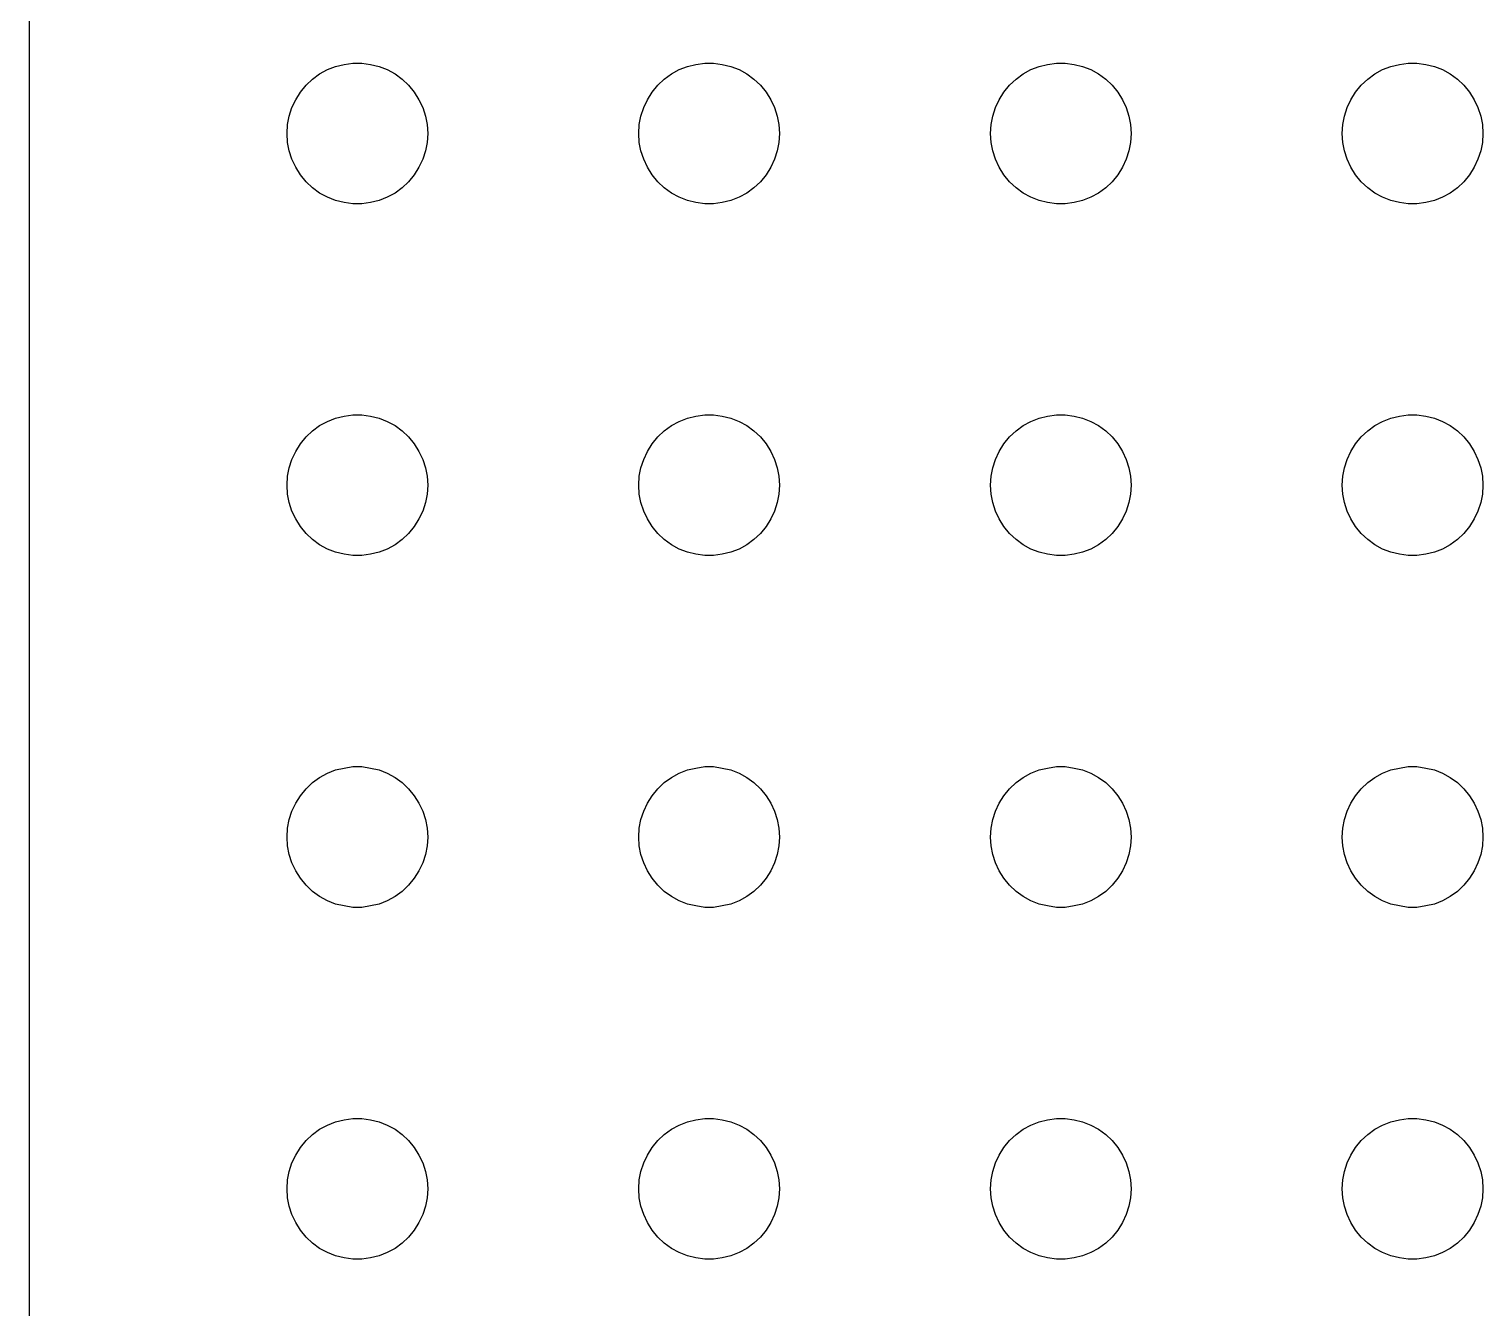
# Model space of a CAD drawing. Header units: metres. Extents: x -134 to 134, y 518 to 1078.
# Drawn here: x -134.5 to -103.5, y 1023.46 to 1050.73 of the extents above; entities that cross this region are included whole.
import ezdxf

# ---------------------------------------------------------------- set-up
doc = ezdxf.new("R2010")
doc.units = ezdxf.units.M

msp = doc.modelspace()

# ---------------------------------------------------------------- linework, layer by layer
for p, q in [((-134.5, 1073), (-134.5, 979)), ((-127.964, 1049.93), (-127.781, 1049.97)), ((-127.781, 1049.97), (-127.594, 1050)), ((-127.594, 1050), (-127.406, 1050)), ((-127.406, 1050), (-127.219, 1049.97)), ((-127.219, 1049.97), (-127.036, 1049.93)), ((-120.464, 1049.93), (-120.281, 1049.97)), ((-120.281, 1049.97), (-120.094, 1050)), ((-120.094, 1050), (-119.906, 1050)), ((-119.906, 1050), (-119.719, 1049.97)), ((-119.719, 1049.97), (-119.536, 1049.93)), ((-112.964, 1049.93), (-112.781, 1049.97)), ((-112.781, 1049.97), (-112.594, 1050)), ((-112.594, 1050), (-112.406, 1050)), ((-112.406, 1050), (-112.219, 1049.97)), ((-112.219, 1049.97), (-112.036, 1049.93)), ((-105.464, 1049.93), (-105.281, 1049.97)), ((-105.281, 1049.97), (-105.094, 1050)), ((-105.094, 1050), (-104.906, 1050)), ((-104.906, 1050), (-104.719, 1049.97)), ((-104.719, 1049.97), (-104.536, 1049.93)), ((-128.593, 1049.53), (-128.456, 1049.66)), ((-128.456, 1049.66), (-128.304, 1049.77)), ((-128.304, 1049.77), (-128.139, 1049.86)), ((-128.139, 1049.86), (-127.964, 1049.93)), ((-127.036, 1049.93), (-126.861, 1049.86)), ((-126.861, 1049.86), (-126.696, 1049.77)), ((-126.696, 1049.77), (-126.544, 1049.66)), ((-126.544, 1049.66), (-126.407, 1049.53)), ((-121.093, 1049.53), (-120.956, 1049.66)), ((-120.956, 1049.66), (-120.804, 1049.77)), ((-120.804, 1049.77), (-120.639, 1049.86)), ((-120.639, 1049.86), (-120.464, 1049.93)), ((-119.536, 1049.93), (-119.361, 1049.86)), ((-119.361, 1049.86), (-119.196, 1049.77)), ((-119.196, 1049.77), (-119.044, 1049.66)), ((-119.044, 1049.66), (-118.907, 1049.53)), ((-113.593, 1049.53), (-113.456, 1049.66)), ((-113.456, 1049.66), (-113.304, 1049.77)), ((-113.304, 1049.77), (-113.139, 1049.86)), ((-113.139, 1049.86), (-112.964, 1049.93)), ((-112.036, 1049.93), (-111.861, 1049.86)), ((-111.861, 1049.86), (-111.696, 1049.77)), ((-111.696, 1049.77), (-111.544, 1049.66)), ((-111.544, 1049.66), (-111.407, 1049.53)), ((-106.093, 1049.53), (-105.956, 1049.66)), ((-105.956, 1049.66), (-105.804, 1049.77)), ((-105.804, 1049.77), (-105.639, 1049.86)), ((-105.639, 1049.86), (-105.464, 1049.93)), ((-104.536, 1049.93), (-104.361, 1049.86)), ((-104.361, 1049.86), (-104.196, 1049.77)), ((-104.196, 1049.77), (-104.044, 1049.66)), ((-104.044, 1049.66), (-103.907, 1049.53)), ((-128.814, 1049.22), (-128.714, 1049.38)), ((-128.714, 1049.38), (-128.593, 1049.53)), ((-126.407, 1049.53), (-126.286, 1049.38)), ((-126.286, 1049.38), (-126.186, 1049.22)), ((-121.314, 1049.22), (-121.214, 1049.38)), ((-121.214, 1049.38), (-121.093, 1049.53)), ((-118.907, 1049.53), (-118.786, 1049.38)), ((-118.786, 1049.38), (-118.686, 1049.22)), ((-113.814, 1049.22), (-113.714, 1049.38)), ((-113.714, 1049.38), (-113.593, 1049.53)), ((-111.407, 1049.53), (-111.286, 1049.38)), ((-111.286, 1049.38), (-111.186, 1049.22)), ((-106.314, 1049.22), (-106.214, 1049.38)), ((-106.214, 1049.38), (-106.093, 1049.53)), ((-103.907, 1049.53), (-103.786, 1049.38)), ((-103.786, 1049.38), (-103.686, 1049.22)), ((-128.953, 1048.87), (-128.895, 1049.05)), ((-128.895, 1049.05), (-128.814, 1049.22)), ((-126.186, 1049.22), (-126.105, 1049.05)), ((-126.105, 1049.05), (-126.047, 1048.87)), ((-121.453, 1048.87), (-121.395, 1049.05)), ((-121.395, 1049.05), (-121.314, 1049.22)), ((-118.686, 1049.22), (-118.605, 1049.05)), ((-118.605, 1049.05), (-118.547, 1048.87)), ((-113.953, 1048.87), (-113.895, 1049.05)), ((-113.895, 1049.05), (-113.814, 1049.22)), ((-111.186, 1049.22), (-111.105, 1049.05)), ((-111.105, 1049.05), (-111.047, 1048.87)), ((-106.453, 1048.87), (-106.395, 1049.05)), ((-106.395, 1049.05), (-106.314, 1049.22)), ((-103.686, 1049.22), (-103.605, 1049.05)), ((-103.605, 1049.05), (-103.547, 1048.87)), ((-128.988, 1048.69), (-128.953, 1048.87)), ((-126.047, 1048.87), (-126.012, 1048.69)), ((-121.488, 1048.69), (-121.453, 1048.87)), ((-118.547, 1048.87), (-118.512, 1048.69)), ((-113.988, 1048.69), (-113.953, 1048.87)), ((-111.047, 1048.87), (-111.012, 1048.69)), ((-106.488, 1048.69), (-106.453, 1048.87)), ((-103.547, 1048.87), (-103.512, 1048.69)), ((-129, 1048.5), (-128.988, 1048.69)), ((-128.988, 1048.31), (-129, 1048.5)), ((-126.012, 1048.69), (-126, 1048.5)), ((-126, 1048.5), (-126.012, 1048.31)), ((-121.5, 1048.5), (-121.488, 1048.69)), ((-121.488, 1048.31), (-121.5, 1048.5)), ((-118.512, 1048.69), (-118.5, 1048.5)), ((-118.5, 1048.5), (-118.512, 1048.31)), ((-114, 1048.5), (-113.988, 1048.69)), ((-113.988, 1048.31), (-114, 1048.5)), ((-111.012, 1048.69), (-111, 1048.5)), ((-111, 1048.5), (-111.012, 1048.31)), ((-106.5, 1048.5), (-106.488, 1048.69)), ((-106.488, 1048.31), (-106.5, 1048.5)), ((-103.512, 1048.69), (-103.5, 1048.5)), ((-103.5, 1048.5), (-103.512, 1048.31)), ((-128.953, 1048.13), (-128.988, 1048.31)), ((-128.895, 1047.95), (-128.953, 1048.13)), ((-126.047, 1048.13), (-126.105, 1047.95)), ((-126.012, 1048.31), (-126.047, 1048.13)), ((-121.453, 1048.13), (-121.488, 1048.31)), ((-121.395, 1047.95), (-121.453, 1048.13)), ((-118.547, 1048.13), (-118.605, 1047.95)), ((-118.512, 1048.31), (-118.547, 1048.13)), ((-113.953, 1048.13), (-113.988, 1048.31)), ((-113.895, 1047.95), (-113.953, 1048.13)), ((-111.047, 1048.13), (-111.105, 1047.95)), ((-111.012, 1048.31), (-111.047, 1048.13)), ((-106.453, 1048.13), (-106.488, 1048.31)), ((-106.395, 1047.95), (-106.453, 1048.13)), ((-103.547, 1048.13), (-103.605, 1047.95)), ((-103.512, 1048.31), (-103.547, 1048.13)), ((-128.814, 1047.78), (-128.895, 1047.95)), ((-126.105, 1047.95), (-126.186, 1047.78)), ((-121.314, 1047.78), (-121.395, 1047.95)), ((-118.605, 1047.95), (-118.686, 1047.78)), ((-113.814, 1047.78), (-113.895, 1047.95)), ((-111.105, 1047.95), (-111.186, 1047.78)), ((-106.314, 1047.78), (-106.395, 1047.95)), ((-103.605, 1047.95), (-103.686, 1047.78)), ((-128.714, 1047.62), (-128.814, 1047.78)), ((-128.593, 1047.47), (-128.714, 1047.62)), ((-126.286, 1047.62), (-126.407, 1047.47)), ((-126.186, 1047.78), (-126.286, 1047.62)), ((-121.214, 1047.62), (-121.314, 1047.78)), ((-121.093, 1047.47), (-121.214, 1047.62)), ((-118.786, 1047.62), (-118.907, 1047.47)), ((-118.686, 1047.78), (-118.786, 1047.62)), ((-113.714, 1047.62), (-113.814, 1047.78)), ((-113.593, 1047.47), (-113.714, 1047.62)), ((-111.286, 1047.62), (-111.407, 1047.47)), ((-111.186, 1047.78), (-111.286, 1047.62)), ((-106.214, 1047.62), (-106.314, 1047.78)), ((-106.093, 1047.47), (-106.214, 1047.62)), ((-103.786, 1047.62), (-103.907, 1047.47)), ((-103.686, 1047.78), (-103.786, 1047.62)), ((-128.456, 1047.34), (-128.593, 1047.47)), ((-128.304, 1047.23), (-128.456, 1047.34)), ((-128.139, 1047.14), (-128.304, 1047.23)), ((-126.696, 1047.23), (-126.861, 1047.14)), ((-126.544, 1047.34), (-126.696, 1047.23)), ((-126.407, 1047.47), (-126.544, 1047.34)), ((-120.956, 1047.34), (-121.093, 1047.47)), ((-120.804, 1047.23), (-120.956, 1047.34)), ((-120.639, 1047.14), (-120.804, 1047.23)), ((-119.196, 1047.23), (-119.361, 1047.14)), ((-119.044, 1047.34), (-119.196, 1047.23)), ((-118.907, 1047.47), (-119.044, 1047.34)), ((-113.456, 1047.34), (-113.593, 1047.47)), ((-113.304, 1047.23), (-113.456, 1047.34)), ((-113.139, 1047.14), (-113.304, 1047.23)), ((-111.696, 1047.23), (-111.861, 1047.14)), ((-111.544, 1047.34), (-111.696, 1047.23)), ((-111.407, 1047.47), (-111.544, 1047.34)), ((-105.956, 1047.34), (-106.093, 1047.47)), ((-105.804, 1047.23), (-105.956, 1047.34)), ((-105.639, 1047.14), (-105.804, 1047.23)), ((-104.196, 1047.23), (-104.361, 1047.14)), ((-104.044, 1047.34), (-104.196, 1047.23)), ((-103.907, 1047.47), (-104.044, 1047.34)), ((-127.964, 1047.07), (-128.139, 1047.14)), ((-127.781, 1047.03), (-127.964, 1047.07)), ((-127.594, 1047), (-127.781, 1047.03)), ((-127.406, 1047), (-127.594, 1047)), ((-127.219, 1047.03), (-127.406, 1047)), ((-127.036, 1047.07), (-127.219, 1047.03)), ((-126.861, 1047.14), (-127.036, 1047.07)), ((-120.464, 1047.07), (-120.639, 1047.14)), ((-120.281, 1047.03), (-120.464, 1047.07)), ((-120.094, 1047), (-120.281, 1047.03)), ((-119.906, 1047), (-120.094, 1047)), ((-119.719, 1047.03), (-119.906, 1047)), ((-119.536, 1047.07), (-119.719, 1047.03)), ((-119.361, 1047.14), (-119.536, 1047.07)), ((-112.964, 1047.07), (-113.139, 1047.14)), ((-112.781, 1047.03), (-112.964, 1047.07)), ((-112.594, 1047), (-112.781, 1047.03)), ((-112.406, 1047), (-112.594, 1047)), ((-112.219, 1047.03), (-112.406, 1047)), ((-112.036, 1047.07), (-112.219, 1047.03)), ((-111.861, 1047.14), (-112.036, 1047.07)), ((-105.464, 1047.07), (-105.639, 1047.14)), ((-105.281, 1047.03), (-105.464, 1047.07)), ((-105.094, 1047), (-105.281, 1047.03)), ((-104.906, 1047), (-105.094, 1047)), ((-104.719, 1047.03), (-104.906, 1047)), ((-104.536, 1047.07), (-104.719, 1047.03)), ((-104.361, 1047.14), (-104.536, 1047.07)), ((-128.456, 1042.16), (-128.304, 1042.27)), ((-128.304, 1042.27), (-128.139, 1042.36)), ((-128.139, 1042.36), (-127.964, 1042.43)), ((-127.964, 1042.43), (-127.781, 1042.47)), ((-127.781, 1042.47), (-127.594, 1042.5)), ((-127.594, 1042.5), (-127.406, 1042.5)), ((-127.406, 1042.5), (-127.219, 1042.47)), ((-127.219, 1042.47), (-127.036, 1042.43)), ((-127.036, 1042.43), (-126.861, 1042.36)), ((-126.861, 1042.36), (-126.696, 1042.27)), ((-126.696, 1042.27), (-126.544, 1042.16)), ((-120.956, 1042.16), (-120.804, 1042.27)), ((-120.804, 1042.27), (-120.639, 1042.36)), ((-120.639, 1042.36), (-120.464, 1042.43)), ((-120.464, 1042.43), (-120.281, 1042.47)), ((-120.281, 1042.47), (-120.094, 1042.5)), ((-120.094, 1042.5), (-119.906, 1042.5)), ((-119.906, 1042.5), (-119.719, 1042.47)), ((-119.719, 1042.47), (-119.536, 1042.43)), ((-119.536, 1042.43), (-119.361, 1042.36)), ((-119.361, 1042.36), (-119.196, 1042.27)), ((-119.196, 1042.27), (-119.044, 1042.16)), ((-113.456, 1042.16), (-113.304, 1042.27)), ((-113.304, 1042.27), (-113.139, 1042.36)), ((-113.139, 1042.36), (-112.964, 1042.43)), ((-112.964, 1042.43), (-112.781, 1042.47)), ((-112.781, 1042.47), (-112.594, 1042.5)), ((-112.594, 1042.5), (-112.406, 1042.5)), ((-112.406, 1042.5), (-112.219, 1042.47)), ((-112.219, 1042.47), (-112.036, 1042.43)), ((-112.036, 1042.43), (-111.861, 1042.36)), ((-111.861, 1042.36), (-111.696, 1042.27)), ((-111.696, 1042.27), (-111.544, 1042.16)), ((-105.956, 1042.16), (-105.804, 1042.27)), ((-105.804, 1042.27), (-105.639, 1042.36)), ((-105.639, 1042.36), (-105.464, 1042.43)), ((-105.464, 1042.43), (-105.281, 1042.47)), ((-105.281, 1042.47), (-105.094, 1042.5)), ((-105.094, 1042.5), (-104.906, 1042.5)), ((-104.906, 1042.5), (-104.719, 1042.47)), ((-104.719, 1042.47), (-104.536, 1042.43)), ((-104.536, 1042.43), (-104.361, 1042.36)), ((-104.361, 1042.36), (-104.196, 1042.27)), ((-104.196, 1042.27), (-104.044, 1042.16)), ((-128.714, 1041.88), (-128.593, 1042.03)), ((-128.593, 1042.03), (-128.456, 1042.16)), ((-126.544, 1042.16), (-126.407, 1042.03)), ((-126.407, 1042.03), (-126.286, 1041.88)), ((-121.214, 1041.88), (-121.093, 1042.03)), ((-121.093, 1042.03), (-120.956, 1042.16)), ((-119.044, 1042.16), (-118.907, 1042.03)), ((-118.907, 1042.03), (-118.786, 1041.88)), ((-113.714, 1041.88), (-113.593, 1042.03)), ((-113.593, 1042.03), (-113.456, 1042.16)), ((-111.544, 1042.16), (-111.407, 1042.03)), ((-111.407, 1042.03), (-111.286, 1041.88)), ((-106.214, 1041.88), (-106.093, 1042.03)), ((-106.093, 1042.03), (-105.956, 1042.16)), ((-104.044, 1042.16), (-103.907, 1042.03)), ((-103.907, 1042.03), (-103.786, 1041.88)), ((-128.895, 1041.55), (-128.814, 1041.72)), ((-128.814, 1041.72), (-128.714, 1041.88)), ((-126.286, 1041.88), (-126.186, 1041.72)), ((-126.186, 1041.72), (-126.105, 1041.55)), ((-121.395, 1041.55), (-121.314, 1041.72)), ((-121.314, 1041.72), (-121.214, 1041.88)), ((-118.786, 1041.88), (-118.686, 1041.72)), ((-118.686, 1041.72), (-118.605, 1041.55)), ((-113.895, 1041.55), (-113.814, 1041.72)), ((-113.814, 1041.72), (-113.714, 1041.88)), ((-111.286, 1041.88), (-111.186, 1041.72)), ((-111.186, 1041.72), (-111.105, 1041.55)), ((-106.395, 1041.55), (-106.314, 1041.72)), ((-106.314, 1041.72), (-106.214, 1041.88)), ((-103.786, 1041.88), (-103.686, 1041.72)), ((-103.686, 1041.72), (-103.605, 1041.55)), ((-128.988, 1041.19), (-128.953, 1041.37)), ((-128.953, 1041.37), (-128.895, 1041.55)), ((-126.105, 1041.55), (-126.047, 1041.37)), ((-126.047, 1041.37), (-126.012, 1041.19)), ((-121.488, 1041.19), (-121.453, 1041.37)), ((-121.453, 1041.37), (-121.395, 1041.55)), ((-118.605, 1041.55), (-118.547, 1041.37)), ((-118.547, 1041.37), (-118.512, 1041.19)), ((-113.988, 1041.19), (-113.953, 1041.37)), ((-113.953, 1041.37), (-113.895, 1041.55)), ((-111.105, 1041.55), (-111.047, 1041.37)), ((-111.047, 1041.37), (-111.012, 1041.19)), ((-106.488, 1041.19), (-106.453, 1041.37)), ((-106.453, 1041.37), (-106.395, 1041.55)), ((-103.605, 1041.55), (-103.547, 1041.37)), ((-103.547, 1041.37), (-103.512, 1041.19)), ((-129, 1041), (-128.988, 1041.19)), ((-128.988, 1040.81), (-129, 1041)), ((-126.012, 1041.19), (-126, 1041)), ((-126, 1041), (-126.012, 1040.81)), ((-121.5, 1041), (-121.488, 1041.19)), ((-121.488, 1040.81), (-121.5, 1041)), ((-118.512, 1041.19), (-118.5, 1041)), ((-118.5, 1041), (-118.512, 1040.81)), ((-114, 1041), (-113.988, 1041.19)), ((-113.988, 1040.81), (-114, 1041)), ((-111.012, 1041.19), (-111, 1041)), ((-111, 1041), (-111.012, 1040.81)), ((-106.5, 1041), (-106.488, 1041.19)), ((-106.488, 1040.81), (-106.5, 1041)), ((-103.512, 1041.19), (-103.5, 1041)), ((-103.5, 1041), (-103.512, 1040.81)), ((-128.953, 1040.63), (-128.988, 1040.81)), ((-126.012, 1040.81), (-126.047, 1040.63)), ((-121.453, 1040.63), (-121.488, 1040.81)), ((-118.512, 1040.81), (-118.547, 1040.63)), ((-113.953, 1040.63), (-113.988, 1040.81)), ((-111.012, 1040.81), (-111.047, 1040.63)), ((-106.453, 1040.63), (-106.488, 1040.81)), ((-103.512, 1040.81), (-103.547, 1040.63)), ((-128.895, 1040.45), (-128.953, 1040.63)), ((-128.814, 1040.28), (-128.895, 1040.45)), ((-126.105, 1040.45), (-126.186, 1040.28)), ((-126.047, 1040.63), (-126.105, 1040.45)), ((-121.395, 1040.45), (-121.453, 1040.63)), ((-121.314, 1040.28), (-121.395, 1040.45)), ((-118.605, 1040.45), (-118.686, 1040.28)), ((-118.547, 1040.63), (-118.605, 1040.45)), ((-113.895, 1040.45), (-113.953, 1040.63)), ((-113.814, 1040.28), (-113.895, 1040.45)), ((-111.105, 1040.45), (-111.186, 1040.28)), ((-111.047, 1040.63), (-111.105, 1040.45)), ((-106.395, 1040.45), (-106.453, 1040.63)), ((-106.314, 1040.28), (-106.395, 1040.45)), ((-103.605, 1040.45), (-103.686, 1040.28)), ((-103.547, 1040.63), (-103.605, 1040.45)), ((-128.714, 1040.12), (-128.814, 1040.28)), ((-128.593, 1039.97), (-128.714, 1040.12)), ((-126.286, 1040.12), (-126.407, 1039.97)), ((-126.186, 1040.28), (-126.286, 1040.12)), ((-121.214, 1040.12), (-121.314, 1040.28)), ((-121.093, 1039.97), (-121.214, 1040.12)), ((-118.786, 1040.12), (-118.907, 1039.97)), ((-118.686, 1040.28), (-118.786, 1040.12)), ((-113.714, 1040.12), (-113.814, 1040.28)), ((-113.593, 1039.97), (-113.714, 1040.12)), ((-111.286, 1040.12), (-111.407, 1039.97)), ((-111.186, 1040.28), (-111.286, 1040.12)), ((-106.214, 1040.12), (-106.314, 1040.28)), ((-106.093, 1039.97), (-106.214, 1040.12)), ((-103.786, 1040.12), (-103.907, 1039.97)), ((-103.686, 1040.28), (-103.786, 1040.12)), ((-128.456, 1039.84), (-128.593, 1039.97)), ((-128.304, 1039.73), (-128.456, 1039.84)), ((-126.544, 1039.84), (-126.696, 1039.73)), ((-126.407, 1039.97), (-126.544, 1039.84)), ((-120.956, 1039.84), (-121.093, 1039.97)), ((-120.804, 1039.73), (-120.956, 1039.84)), ((-119.044, 1039.84), (-119.196, 1039.73)), ((-118.907, 1039.97), (-119.044, 1039.84)), ((-113.456, 1039.84), (-113.593, 1039.97)), ((-113.304, 1039.73), (-113.456, 1039.84)), ((-111.544, 1039.84), (-111.696, 1039.73)), ((-111.407, 1039.97), (-111.544, 1039.84)), ((-105.956, 1039.84), (-106.093, 1039.97)), ((-105.804, 1039.73), (-105.956, 1039.84)), ((-104.044, 1039.84), (-104.196, 1039.73)), ((-103.907, 1039.97), (-104.044, 1039.84)), ((-128.139, 1039.64), (-128.304, 1039.73)), ((-127.964, 1039.57), (-128.139, 1039.64)), ((-127.781, 1039.53), (-127.964, 1039.57)), ((-127.594, 1039.5), (-127.781, 1039.53)), ((-127.406, 1039.5), (-127.594, 1039.5)), ((-127.219, 1039.53), (-127.406, 1039.5)), ((-127.036, 1039.57), (-127.219, 1039.53)), ((-126.861, 1039.64), (-127.036, 1039.57)), ((-126.696, 1039.73), (-126.861, 1039.64)), ((-120.639, 1039.64), (-120.804, 1039.73)), ((-120.464, 1039.57), (-120.639, 1039.64)), ((-120.281, 1039.53), (-120.464, 1039.57)), ((-120.094, 1039.5), (-120.281, 1039.53)), ((-119.906, 1039.5), (-120.094, 1039.5)), ((-119.719, 1039.53), (-119.906, 1039.5)), ((-119.536, 1039.57), (-119.719, 1039.53)), ((-119.361, 1039.64), (-119.536, 1039.57)), ((-119.196, 1039.73), (-119.361, 1039.64)), ((-113.139, 1039.64), (-113.304, 1039.73)), ((-112.964, 1039.57), (-113.139, 1039.64)), ((-112.781, 1039.53), (-112.964, 1039.57)), ((-112.594, 1039.5), (-112.781, 1039.53)), ((-112.406, 1039.5), (-112.594, 1039.5)), ((-112.219, 1039.53), (-112.406, 1039.5)), ((-112.036, 1039.57), (-112.219, 1039.53)), ((-111.861, 1039.64), (-112.036, 1039.57)), ((-111.696, 1039.73), (-111.861, 1039.64)), ((-105.639, 1039.64), (-105.804, 1039.73)), ((-105.464, 1039.57), (-105.639, 1039.64)), ((-105.281, 1039.53), (-105.464, 1039.57)), ((-105.094, 1039.5), (-105.281, 1039.53)), ((-104.906, 1039.5), (-105.094, 1039.5)), ((-104.719, 1039.53), (-104.906, 1039.5)), ((-104.536, 1039.57), (-104.719, 1039.53)), ((-104.361, 1039.64), (-104.536, 1039.57)), ((-104.196, 1039.73), (-104.361, 1039.64)), ((-128.304, 1034.77), (-128.139, 1034.86)), ((-128.139, 1034.86), (-127.964, 1034.93)), ((-127.964, 1034.93), (-127.781, 1034.97)), ((-127.781, 1034.97), (-127.594, 1035)), ((-127.594, 1035), (-127.406, 1035)), ((-127.406, 1035), (-127.219, 1034.97)), ((-127.219, 1034.97), (-127.036, 1034.93)), ((-127.036, 1034.93), (-126.861, 1034.86)), ((-126.861, 1034.86), (-126.696, 1034.77)), ((-120.804, 1034.77), (-120.639, 1034.86)), ((-120.639, 1034.86), (-120.464, 1034.93)), ((-120.464, 1034.93), (-120.281, 1034.97)), ((-120.281, 1034.97), (-120.094, 1035)), ((-120.094, 1035), (-119.906, 1035)), ((-119.906, 1035), (-119.719, 1034.97)), ((-119.719, 1034.97), (-119.536, 1034.93)), ((-119.536, 1034.93), (-119.361, 1034.86)), ((-119.361, 1034.86), (-119.196, 1034.77)), ((-113.304, 1034.77), (-113.139, 1034.86)), ((-113.139, 1034.86), (-112.964, 1034.93)), ((-112.964, 1034.93), (-112.781, 1034.97)), ((-112.781, 1034.97), (-112.594, 1035)), ((-112.594, 1035), (-112.406, 1035)), ((-112.406, 1035), (-112.219, 1034.97)), ((-112.219, 1034.97), (-112.036, 1034.93)), ((-112.036, 1034.93), (-111.861, 1034.86)), ((-111.861, 1034.86), (-111.696, 1034.77)), ((-105.804, 1034.77), (-105.639, 1034.86)), ((-105.639, 1034.86), (-105.464, 1034.93)), ((-105.464, 1034.93), (-105.281, 1034.97)), ((-105.281, 1034.97), (-105.094, 1035)), ((-105.094, 1035), (-104.906, 1035)), ((-104.906, 1035), (-104.719, 1034.97)), ((-104.719, 1034.97), (-104.536, 1034.93)), ((-104.536, 1034.93), (-104.361, 1034.86)), ((-104.361, 1034.86), (-104.196, 1034.77)), ((-128.714, 1034.38), (-128.593, 1034.53)), ((-128.593, 1034.53), (-128.456, 1034.66)), ((-128.456, 1034.66), (-128.304, 1034.77)), ((-126.696, 1034.77), (-126.544, 1034.66)), ((-126.544, 1034.66), (-126.407, 1034.53)), ((-126.407, 1034.53), (-126.286, 1034.38)), ((-121.214, 1034.38), (-121.093, 1034.53)), ((-121.093, 1034.53), (-120.956, 1034.66)), ((-120.956, 1034.66), (-120.804, 1034.77)), ((-119.196, 1034.77), (-119.044, 1034.66)), ((-119.044, 1034.66), (-118.907, 1034.53)), ((-118.907, 1034.53), (-118.786, 1034.38)), ((-113.714, 1034.38), (-113.593, 1034.53)), ((-113.593, 1034.53), (-113.456, 1034.66)), ((-113.456, 1034.66), (-113.304, 1034.77)), ((-111.696, 1034.77), (-111.544, 1034.66)), ((-111.544, 1034.66), (-111.407, 1034.53)), ((-111.407, 1034.53), (-111.286, 1034.38)), ((-106.214, 1034.38), (-106.093, 1034.53)), ((-106.093, 1034.53), (-105.956, 1034.66)), ((-105.956, 1034.66), (-105.804, 1034.77)), ((-104.196, 1034.77), (-104.044, 1034.66)), ((-104.044, 1034.66), (-103.907, 1034.53)), ((-103.907, 1034.53), (-103.786, 1034.38)), ((-128.895, 1034.05), (-128.814, 1034.22)), ((-128.814, 1034.22), (-128.714, 1034.38)), ((-126.286, 1034.38), (-126.186, 1034.22)), ((-126.186, 1034.22), (-126.105, 1034.05)), ((-121.395, 1034.05), (-121.314, 1034.22)), ((-121.314, 1034.22), (-121.214, 1034.38)), ((-118.786, 1034.38), (-118.686, 1034.22)), ((-118.686, 1034.22), (-118.605, 1034.05)), ((-113.895, 1034.05), (-113.814, 1034.22)), ((-113.814, 1034.22), (-113.714, 1034.38)), ((-111.286, 1034.38), (-111.186, 1034.22)), ((-111.186, 1034.22), (-111.105, 1034.05)), ((-106.395, 1034.05), (-106.314, 1034.22)), ((-106.314, 1034.22), (-106.214, 1034.38)), ((-103.786, 1034.38), (-103.686, 1034.22)), ((-103.686, 1034.22), (-103.605, 1034.05)), ((-128.988, 1033.69), (-128.953, 1033.87)), ((-128.953, 1033.87), (-128.895, 1034.05)), ((-126.105, 1034.05), (-126.047, 1033.87)), ((-126.047, 1033.87), (-126.012, 1033.69)), ((-121.488, 1033.69), (-121.453, 1033.87)), ((-121.453, 1033.87), (-121.395, 1034.05)), ((-118.605, 1034.05), (-118.547, 1033.87)), ((-118.547, 1033.87), (-118.512, 1033.69)), ((-113.988, 1033.69), (-113.953, 1033.87)), ((-113.953, 1033.87), (-113.895, 1034.05)), ((-111.105, 1034.05), (-111.047, 1033.87)), ((-111.047, 1033.87), (-111.012, 1033.69)), ((-106.488, 1033.69), (-106.453, 1033.87)), ((-106.453, 1033.87), (-106.395, 1034.05)), ((-103.605, 1034.05), (-103.547, 1033.87)), ((-103.547, 1033.87), (-103.512, 1033.69)), ((-129, 1033.5), (-128.988, 1033.69)), ((-126.012, 1033.69), (-126, 1033.5)), ((-121.5, 1033.5), (-121.488, 1033.69)), ((-118.512, 1033.69), (-118.5, 1033.5)), ((-114, 1033.5), (-113.988, 1033.69)), ((-111.012, 1033.69), (-111, 1033.5)), ((-106.5, 1033.5), (-106.488, 1033.69)), ((-103.512, 1033.69), (-103.5, 1033.5)), ((-128.988, 1033.31), (-129, 1033.5)), ((-128.953, 1033.13), (-128.988, 1033.31)), ((-126.012, 1033.31), (-126.047, 1033.13)), ((-126, 1033.5), (-126.012, 1033.31)), ((-121.488, 1033.31), (-121.5, 1033.5)), ((-121.453, 1033.13), (-121.488, 1033.31)), ((-118.512, 1033.31), (-118.547, 1033.13)), ((-118.5, 1033.5), (-118.512, 1033.31)), ((-113.988, 1033.31), (-114, 1033.5)), ((-113.953, 1033.13), (-113.988, 1033.31)), ((-111.012, 1033.31), (-111.047, 1033.13)), ((-111, 1033.5), (-111.012, 1033.31)), ((-106.488, 1033.31), (-106.5, 1033.5)), ((-106.453, 1033.13), (-106.488, 1033.31)), ((-103.512, 1033.31), (-103.547, 1033.13)), ((-103.5, 1033.5), (-103.512, 1033.31)), ((-128.895, 1032.95), (-128.953, 1033.13)), ((-128.814, 1032.78), (-128.895, 1032.95)), ((-126.105, 1032.95), (-126.186, 1032.78)), ((-126.047, 1033.13), (-126.105, 1032.95)), ((-121.395, 1032.95), (-121.453, 1033.13)), ((-121.314, 1032.78), (-121.395, 1032.95)), ((-118.605, 1032.95), (-118.686, 1032.78)), ((-118.547, 1033.13), (-118.605, 1032.95)), ((-113.895, 1032.95), (-113.953, 1033.13)), ((-113.814, 1032.78), (-113.895, 1032.95)), ((-111.105, 1032.95), (-111.186, 1032.78)), ((-111.047, 1033.13), (-111.105, 1032.95)), ((-106.395, 1032.95), (-106.453, 1033.13)), ((-106.314, 1032.78), (-106.395, 1032.95)), ((-103.605, 1032.95), (-103.686, 1032.78)), ((-103.547, 1033.13), (-103.605, 1032.95)), ((-128.714, 1032.62), (-128.814, 1032.78)), ((-128.593, 1032.47), (-128.714, 1032.62)), ((-126.286, 1032.62), (-126.407, 1032.47)), ((-126.186, 1032.78), (-126.286, 1032.62)), ((-121.214, 1032.62), (-121.314, 1032.78)), ((-121.093, 1032.47), (-121.214, 1032.62)), ((-118.786, 1032.62), (-118.907, 1032.47)), ((-118.686, 1032.78), (-118.786, 1032.62)), ((-113.714, 1032.62), (-113.814, 1032.78)), ((-113.593, 1032.47), (-113.714, 1032.62)), ((-111.286, 1032.62), (-111.407, 1032.47)), ((-111.186, 1032.78), (-111.286, 1032.62)), ((-106.214, 1032.62), (-106.314, 1032.78)), ((-106.093, 1032.47), (-106.214, 1032.62)), ((-103.786, 1032.62), (-103.907, 1032.47)), ((-103.686, 1032.78), (-103.786, 1032.62)), ((-128.456, 1032.34), (-128.593, 1032.47)), ((-128.304, 1032.23), (-128.456, 1032.34)), ((-126.544, 1032.34), (-126.696, 1032.23)), ((-126.407, 1032.47), (-126.544, 1032.34)), ((-120.956, 1032.34), (-121.093, 1032.47)), ((-120.804, 1032.23), (-120.956, 1032.34)), ((-119.044, 1032.34), (-119.196, 1032.23)), ((-118.907, 1032.47), (-119.044, 1032.34)), ((-113.456, 1032.34), (-113.593, 1032.47)), ((-113.304, 1032.23), (-113.456, 1032.34)), ((-111.544, 1032.34), (-111.696, 1032.23)), ((-111.407, 1032.47), (-111.544, 1032.34)), ((-105.956, 1032.34), (-106.093, 1032.47)), ((-105.804, 1032.23), (-105.956, 1032.34)), ((-104.044, 1032.34), (-104.196, 1032.23)), ((-103.907, 1032.47), (-104.044, 1032.34)), ((-128.139, 1032.14), (-128.304, 1032.23)), ((-127.964, 1032.07), (-128.139, 1032.14)), ((-127.781, 1032.03), (-127.964, 1032.07)), ((-127.594, 1032), (-127.781, 1032.03)), ((-127.406, 1032), (-127.594, 1032)), ((-127.219, 1032.03), (-127.406, 1032)), ((-127.036, 1032.07), (-127.219, 1032.03)), ((-126.861, 1032.14), (-127.036, 1032.07)), ((-126.696, 1032.23), (-126.861, 1032.14)), ((-120.639, 1032.14), (-120.804, 1032.23)), ((-120.464, 1032.07), (-120.639, 1032.14)), ((-120.281, 1032.03), (-120.464, 1032.07)), ((-120.094, 1032), (-120.281, 1032.03)), ((-119.906, 1032), (-120.094, 1032)), ((-119.719, 1032.03), (-119.906, 1032)), ((-119.536, 1032.07), (-119.719, 1032.03)), ((-119.361, 1032.14), (-119.536, 1032.07)), ((-119.196, 1032.23), (-119.361, 1032.14)), ((-113.139, 1032.14), (-113.304, 1032.23)), ((-112.964, 1032.07), (-113.139, 1032.14)), ((-112.781, 1032.03), (-112.964, 1032.07)), ((-112.594, 1032), (-112.781, 1032.03)), ((-112.406, 1032), (-112.594, 1032)), ((-112.219, 1032.03), (-112.406, 1032)), ((-112.036, 1032.07), (-112.219, 1032.03)), ((-111.861, 1032.14), (-112.036, 1032.07)), ((-111.696, 1032.23), (-111.861, 1032.14)), ((-105.639, 1032.14), (-105.804, 1032.23)), ((-105.464, 1032.07), (-105.639, 1032.14)), ((-105.281, 1032.03), (-105.464, 1032.07)), ((-105.094, 1032), (-105.281, 1032.03)), ((-104.906, 1032), (-105.094, 1032)), ((-104.719, 1032.03), (-104.906, 1032)), ((-104.536, 1032.07), (-104.719, 1032.03)), ((-104.361, 1032.14), (-104.536, 1032.07)), ((-104.196, 1032.23), (-104.361, 1032.14)), ((-128.304, 1027.27), (-128.139, 1027.36)), ((-128.139, 1027.36), (-127.964, 1027.43)), ((-127.964, 1027.43), (-127.781, 1027.47)), ((-127.781, 1027.47), (-127.594, 1027.5)), ((-127.594, 1027.5), (-127.406, 1027.5)), ((-127.406, 1027.5), (-127.219, 1027.47)), ((-127.219, 1027.47), (-127.036, 1027.43)), ((-127.036, 1027.43), (-126.861, 1027.36)), ((-126.861, 1027.36), (-126.696, 1027.27)), ((-120.804, 1027.27), (-120.639, 1027.36)), ((-120.639, 1027.36), (-120.464, 1027.43)), ((-120.464, 1027.43), (-120.281, 1027.47)), ((-120.281, 1027.47), (-120.094, 1027.5)), ((-120.094, 1027.5), (-119.906, 1027.5)), ((-119.906, 1027.5), (-119.719, 1027.47)), ((-119.719, 1027.47), (-119.536, 1027.43)), ((-119.536, 1027.43), (-119.361, 1027.36)), ((-119.361, 1027.36), (-119.196, 1027.27)), ((-113.304, 1027.27), (-113.139, 1027.36)), ((-113.139, 1027.36), (-112.964, 1027.43)), ((-112.964, 1027.43), (-112.781, 1027.47)), ((-112.781, 1027.47), (-112.594, 1027.5)), ((-112.594, 1027.5), (-112.406, 1027.5)), ((-112.406, 1027.5), (-112.219, 1027.47)), ((-112.219, 1027.47), (-112.036, 1027.43)), ((-112.036, 1027.43), (-111.861, 1027.36)), ((-111.861, 1027.36), (-111.696, 1027.27)), ((-105.804, 1027.27), (-105.639, 1027.36)), ((-105.639, 1027.36), (-105.464, 1027.43)), ((-105.464, 1027.43), (-105.281, 1027.47)), ((-105.281, 1027.47), (-105.094, 1027.5)), ((-105.094, 1027.5), (-104.906, 1027.5)), ((-104.906, 1027.5), (-104.719, 1027.47)), ((-104.719, 1027.47), (-104.536, 1027.43)), ((-104.536, 1027.43), (-104.361, 1027.36)), ((-104.361, 1027.36), (-104.196, 1027.27)), ((-128.714, 1026.88), (-128.593, 1027.03)), ((-128.593, 1027.03), (-128.456, 1027.16)), ((-128.456, 1027.16), (-128.304, 1027.27)), ((-126.696, 1027.27), (-126.544, 1027.16)), ((-126.544, 1027.16), (-126.407, 1027.03)), ((-126.407, 1027.03), (-126.286, 1026.88)), ((-121.214, 1026.88), (-121.093, 1027.03)), ((-121.093, 1027.03), (-120.956, 1027.16)), ((-120.956, 1027.16), (-120.804, 1027.27)), ((-119.196, 1027.27), (-119.044, 1027.16)), ((-119.044, 1027.16), (-118.907, 1027.03)), ((-118.907, 1027.03), (-118.786, 1026.88)), ((-113.714, 1026.88), (-113.593, 1027.03)), ((-113.593, 1027.03), (-113.456, 1027.16)), ((-113.456, 1027.16), (-113.304, 1027.27)), ((-111.696, 1027.27), (-111.544, 1027.16)), ((-111.544, 1027.16), (-111.407, 1027.03)), ((-111.407, 1027.03), (-111.286, 1026.88)), ((-106.214, 1026.88), (-106.093, 1027.03)), ((-106.093, 1027.03), (-105.956, 1027.16)), ((-105.956, 1027.16), (-105.804, 1027.27)), ((-104.196, 1027.27), (-104.044, 1027.16)), ((-104.044, 1027.16), (-103.907, 1027.03)), ((-103.907, 1027.03), (-103.786, 1026.88)), ((-128.895, 1026.55), (-128.814, 1026.72)), ((-128.814, 1026.72), (-128.714, 1026.88)), ((-126.286, 1026.88), (-126.186, 1026.72)), ((-126.186, 1026.72), (-126.105, 1026.55)), ((-121.395, 1026.55), (-121.314, 1026.72)), ((-121.314, 1026.72), (-121.214, 1026.88)), ((-118.786, 1026.88), (-118.686, 1026.72)), ((-118.686, 1026.72), (-118.605, 1026.55)), ((-113.895, 1026.55), (-113.814, 1026.72)), ((-113.814, 1026.72), (-113.714, 1026.88)), ((-111.286, 1026.88), (-111.186, 1026.72)), ((-111.186, 1026.72), (-111.105, 1026.55)), ((-106.395, 1026.55), (-106.314, 1026.72)), ((-106.314, 1026.72), (-106.214, 1026.88)), ((-103.786, 1026.88), (-103.686, 1026.72)), ((-103.686, 1026.72), (-103.605, 1026.55)), ((-128.953, 1026.37), (-128.895, 1026.55)), ((-126.105, 1026.55), (-126.047, 1026.37)), ((-121.453, 1026.37), (-121.395, 1026.55)), ((-118.605, 1026.55), (-118.547, 1026.37)), ((-113.953, 1026.37), (-113.895, 1026.55)), ((-111.105, 1026.55), (-111.047, 1026.37)), ((-106.453, 1026.37), (-106.395, 1026.55)), ((-103.605, 1026.55), (-103.547, 1026.37)), ((-129, 1026), (-128.988, 1026.19)), ((-128.988, 1026.19), (-128.953, 1026.37)), ((-126.047, 1026.37), (-126.012, 1026.19)), ((-126.012, 1026.19), (-126, 1026)), ((-121.5, 1026), (-121.488, 1026.19)), ((-121.488, 1026.19), (-121.453, 1026.37)), ((-118.547, 1026.37), (-118.512, 1026.19)), ((-118.512, 1026.19), (-118.5, 1026)), ((-114, 1026), (-113.988, 1026.19)), ((-113.988, 1026.19), (-113.953, 1026.37)), ((-111.047, 1026.37), (-111.012, 1026.19)), ((-111.012, 1026.19), (-111, 1026)), ((-106.5, 1026), (-106.488, 1026.19)), ((-106.488, 1026.19), (-106.453, 1026.37)), ((-103.547, 1026.37), (-103.512, 1026.19)), ((-103.512, 1026.19), (-103.5, 1026)), ((-128.988, 1025.81), (-129, 1026)), ((-128.953, 1025.63), (-128.988, 1025.81)), ((-126.012, 1025.81), (-126.047, 1025.63)), ((-126, 1026), (-126.012, 1025.81)), ((-121.488, 1025.81), (-121.5, 1026)), ((-121.453, 1025.63), (-121.488, 1025.81)), ((-118.512, 1025.81), (-118.547, 1025.63)), ((-118.5, 1026), (-118.512, 1025.81)), ((-113.988, 1025.81), (-114, 1026)), ((-113.953, 1025.63), (-113.988, 1025.81)), ((-111.012, 1025.81), (-111.047, 1025.63)), ((-111, 1026), (-111.012, 1025.81)), ((-106.488, 1025.81), (-106.5, 1026)), ((-106.453, 1025.63), (-106.488, 1025.81)), ((-103.512, 1025.81), (-103.547, 1025.63)), ((-103.5, 1026), (-103.512, 1025.81)), ((-128.895, 1025.45), (-128.953, 1025.63)), ((-126.047, 1025.63), (-126.105, 1025.45)), ((-121.395, 1025.45), (-121.453, 1025.63)), ((-118.547, 1025.63), (-118.605, 1025.45)), ((-113.895, 1025.45), (-113.953, 1025.63)), ((-111.047, 1025.63), (-111.105, 1025.45)), ((-106.395, 1025.45), (-106.453, 1025.63)), ((-103.547, 1025.63), (-103.605, 1025.45)), ((-128.814, 1025.28), (-128.895, 1025.45)), ((-128.714, 1025.12), (-128.814, 1025.28)), ((-126.186, 1025.28), (-126.286, 1025.12)), ((-126.105, 1025.45), (-126.186, 1025.28)), ((-121.314, 1025.28), (-121.395, 1025.45)), ((-121.214, 1025.12), (-121.314, 1025.28)), ((-118.686, 1025.28), (-118.786, 1025.12)), ((-118.605, 1025.45), (-118.686, 1025.28)), ((-113.814, 1025.28), (-113.895, 1025.45)), ((-113.714, 1025.12), (-113.814, 1025.28)), ((-111.186, 1025.28), (-111.286, 1025.12)), ((-111.105, 1025.45), (-111.186, 1025.28)), ((-106.314, 1025.28), (-106.395, 1025.45)), ((-106.214, 1025.12), (-106.314, 1025.28)), ((-103.686, 1025.28), (-103.786, 1025.12)), ((-103.605, 1025.45), (-103.686, 1025.28)), ((-128.593, 1024.97), (-128.714, 1025.12)), ((-128.456, 1024.84), (-128.593, 1024.97)), ((-126.407, 1024.97), (-126.544, 1024.84)), ((-126.286, 1025.12), (-126.407, 1024.97)), ((-121.093, 1024.97), (-121.214, 1025.12)), ((-120.956, 1024.84), (-121.093, 1024.97)), ((-118.907, 1024.97), (-119.044, 1024.84)), ((-118.786, 1025.12), (-118.907, 1024.97)), ((-113.593, 1024.97), (-113.714, 1025.12)), ((-113.456, 1024.84), (-113.593, 1024.97)), ((-111.407, 1024.97), (-111.544, 1024.84)), ((-111.286, 1025.12), (-111.407, 1024.97)), ((-106.093, 1024.97), (-106.214, 1025.12)), ((-105.956, 1024.84), (-106.093, 1024.97)), ((-103.907, 1024.97), (-104.044, 1024.84)), ((-103.786, 1025.12), (-103.907, 1024.97)), ((-128.304, 1024.73), (-128.456, 1024.84)), ((-128.139, 1024.64), (-128.304, 1024.73)), ((-127.964, 1024.57), (-128.139, 1024.64)), ((-127.781, 1024.53), (-127.964, 1024.57)), ((-127.036, 1024.57), (-127.219, 1024.53)), ((-126.861, 1024.64), (-127.036, 1024.57)), ((-126.696, 1024.73), (-126.861, 1024.64)), ((-126.544, 1024.84), (-126.696, 1024.73)), ((-120.804, 1024.73), (-120.956, 1024.84)), ((-120.639, 1024.64), (-120.804, 1024.73)), ((-120.464, 1024.57), (-120.639, 1024.64)), ((-120.281, 1024.53), (-120.464, 1024.57)), ((-119.536, 1024.57), (-119.719, 1024.53)), ((-119.361, 1024.64), (-119.536, 1024.57)), ((-119.196, 1024.73), (-119.361, 1024.64)), ((-119.044, 1024.84), (-119.196, 1024.73)), ((-113.304, 1024.73), (-113.456, 1024.84)), ((-113.139, 1024.64), (-113.304, 1024.73)), ((-112.964, 1024.57), (-113.139, 1024.64)), ((-112.781, 1024.53), (-112.964, 1024.57)), ((-112.036, 1024.57), (-112.219, 1024.53)), ((-111.861, 1024.64), (-112.036, 1024.57)), ((-111.696, 1024.73), (-111.861, 1024.64)), ((-111.544, 1024.84), (-111.696, 1024.73)), ((-105.804, 1024.73), (-105.956, 1024.84)), ((-105.639, 1024.64), (-105.804, 1024.73)), ((-105.464, 1024.57), (-105.639, 1024.64)), ((-105.281, 1024.53), (-105.464, 1024.57)), ((-104.536, 1024.57), (-104.719, 1024.53)), ((-104.361, 1024.64), (-104.536, 1024.57)), ((-104.196, 1024.73), (-104.361, 1024.64)), ((-104.044, 1024.84), (-104.196, 1024.73)), ((-127.594, 1024.5), (-127.781, 1024.53)), ((-127.406, 1024.5), (-127.594, 1024.5)), ((-127.219, 1024.53), (-127.406, 1024.5)), ((-120.094, 1024.5), (-120.281, 1024.53)), ((-119.906, 1024.5), (-120.094, 1024.5)), ((-119.719, 1024.53), (-119.906, 1024.5)), ((-112.594, 1024.5), (-112.781, 1024.53)), ((-112.406, 1024.5), (-112.594, 1024.5)), ((-112.219, 1024.53), (-112.406, 1024.5)), ((-105.094, 1024.5), (-105.281, 1024.53)), ((-104.906, 1024.5), (-105.094, 1024.5)), ((-104.719, 1024.53), (-104.906, 1024.5))]:
    msp.add_line(p, q)

doc.saveas('drawing.dxf')
